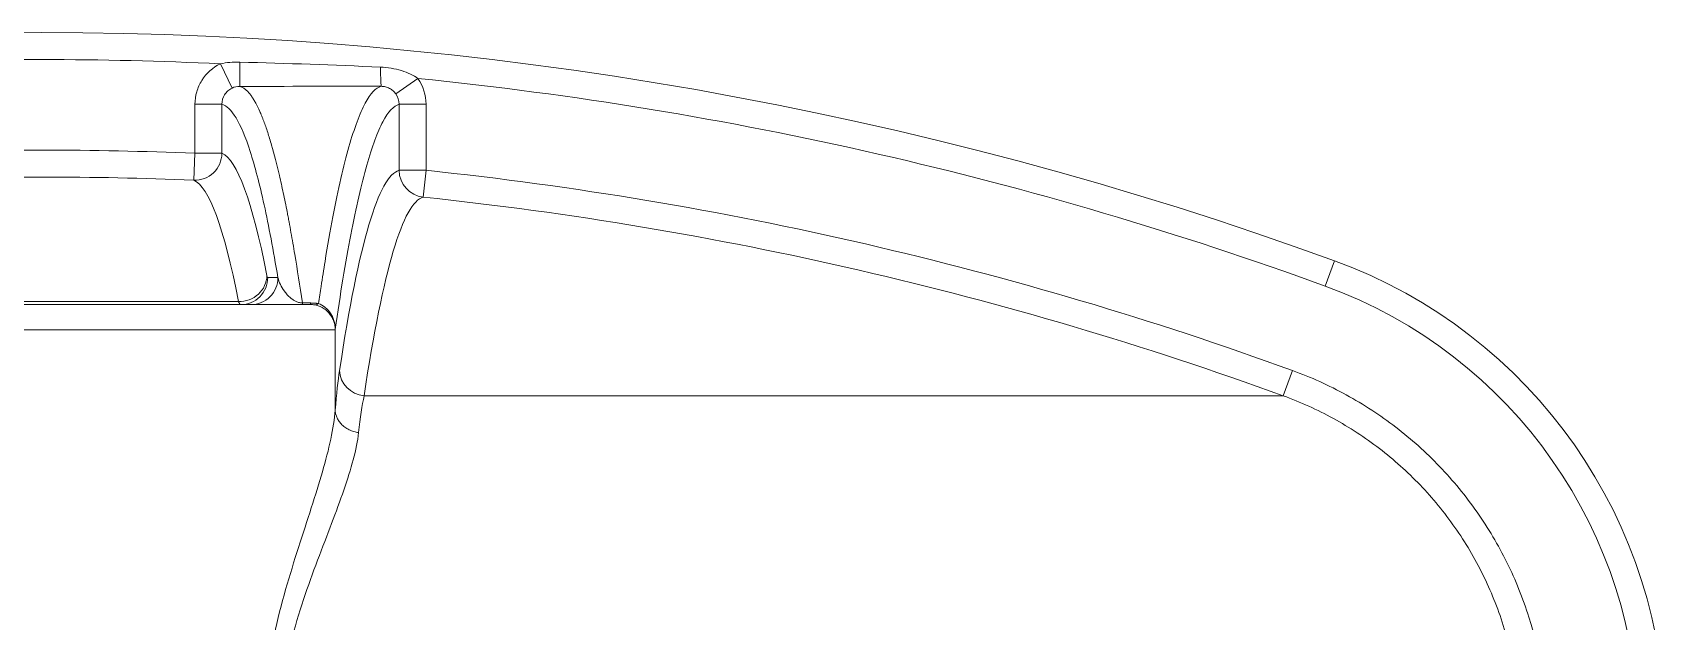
# Model space of a CAD drawing. Header units: millimetres. Extents: x 4664 to 8864, y -38 to 2932.
# Drawn here: x 8059.4 to 8138.4, y 1875.4 to 1904 of the extents above; entities that cross this region are included whole.
import ezdxf

# ---------------------------------------------------------------- set-up
doc = ezdxf.new("R2010")
doc.units = ezdxf.units.MM

msp = doc.modelspace()

# ---------------------------------------------------------------- linework, layer by layer
at = {"lineweight": 5}
for p, q in [((8069.021, 1901.287), (8068.457, 1902.463)), ((8076.957, 1901.003), (8078.023, 1901.753)), ((8067.222, 1898.127), (8067.222, 1900.503)), ((8067.222, 1900.503), (8068.527, 1900.503)), ((8068.527, 1900.503), (8068.527, 1898.127)), ((8077.115, 1900.503), (8078.419, 1900.503)), ((8077.115, 1897.301), (8077.115, 1900.503)), ((8078.419, 1900.503), (8078.419, 1897.301)), ((8067.168, 1896.822), (8067.222, 1898.127)), ((8067.222, 1898.127), (8068.527, 1898.127)), ((8077.115, 1897.301), (8078.419, 1897.301)), ((8078.419, 1897.301), (8078.282, 1896.003)), ((8121.969, 1891.691), (8122.417, 1892.918)), ((8070.75, 1892.1), (8071.24, 1892.1)), ((8069.333, 1890.944), (8050.286, 1890.944)), ((8072.427, 1890.794), (8072.427, 1890.871)), ((8072.427, 1890.871), (8072.816, 1890.871)), ((8072.816, 1890.794), (8072.816, 1890.871)), ((8072.816, 1890.794), (8046.804, 1890.794)), ((8045.605, 1889.575), (8074.015, 1889.575)), ((8120.378, 1887.601), (8119.932, 1886.375)), ((8075.415, 1886.375), (8119.932, 1886.375))]:
    msp.add_line(p, q, dxfattribs=at)
for centre, radius, start, end in [((8059.81, 1721.201), 182.774, 69.96842, 110.03158), ((8059.81, 1721.201), 181.468, 87.26879, 92.73121), ((8059.81, 1721.201), 181.468, 69.96842, 84.23964), ((8059.81, 1721.201), 177.081, 87.60091, 92.39909), ((8059.81, 1721.201), 177.081, 69.99883, 83.9677), ((8059.81, 1721.201), 175.775, 87.60091, 92.39909), ((8059.81, 1721.201), 175.775, 69.99883, 83.9677), ((8114.067, 1870.016), 24.377, 0, 69.96842), ((8114.067, 1870.016), 23.071, 0, 69.96842)]:
    msp.add_arc(centre, radius, start, end, dxfattribs=at)
at = {"lineweight": 5, "extrusion": (0, 0, -1)}
for centre, major_axis, ratio, start_param, end_param in [((8069.4, 1902.678), (0, 1.306), 0.005324, 3.155715, 4.612118), ((8076.247, 1902.679), (0, 1.306), 0.027253, 3.15518, 4.42124), ((8067.222, 1898.127), (0.503, 1.205), 0.998391, 1.175888, 2.787461), ((8068.324, 1721.201), (0, 176.968), 0.052336, 0.021845, 0.26035), ((8077.246, 1721.201), (0, -176.118), 0.052336, 2.807848, 3.127376), ((8078.419, 1897.301), (0.342, -1.26), 0.998529, 0.371044, 1.835687), ((8066.967, 1721.201), (0, -175.663), 0.052336, 3.163438, 3.401943), ((8078.412, 1721.201), (0, 174.819), 0.052336, 5.949441, 6.268968), ((8069.404, 1892.205), (1.281, 0.252), 0.964976, 0.200844, 1.812417), ((8069.446, 1892.1), (0, 1.306), 0.99863, 1.570796, 3.141593), ((8069.936, 1892.1), (0, 1.306), 0.99863, 1.570796, 3.141593), ((8073.21, 1892.069), (0.206, 1.29), 0.402371, 2.763948, 3.138697), ((8075.319, 1889.638), (1.306, 0.028), 0.064701, 3.079939, 3.08785), ((8073.147, 1889.583), (0.862, -0.124), 0.938236, 6.10453, 6.131341), ((8075.531, 1887.601), (1.291, -0.195), 0.943527, 1.518311, 2.982954)]:
    msp.add_ellipse(centre, major_axis=major_axis, ratio=ratio, start_param=start_param, end_param=end_param, dxfattribs=at)
at = {"lineweight": 5}
for points, knots in [([(8067.222, 1900.503), (8067.222, 1900.708), (8067.251, 1900.909), (8067.364, 1901.301), (8067.448, 1901.489), (8067.773, 1902.004), (8068.091, 1902.288), (8068.457, 1902.463)], [0, 0, 0, 0, 0.25, 0.25, 0.5, 0.5, 1, 1, 1, 1]), ([(8076.213, 1902.304), (8076.387, 1902.297), (8076.559, 1902.278), (8076.899, 1902.221), (8077.065, 1902.182), (8077.376, 1902.087), (8077.525, 1902.029), (8077.795, 1901.901), (8077.916, 1901.831), (8078.023, 1901.753)], [0, 0, 0, 0, 0.25, 0.25, 0.5, 0.5, 0.75, 0.75, 1, 1, 1, 1]), ([(8069.021, 1901.287), (8068.948, 1901.251), (8068.879, 1901.205), (8068.757, 1901.098), (8068.703, 1901.034), (8068.573, 1900.828), (8068.526, 1900.666), (8068.527, 1900.503)], [0, 0, 0, 0, 0.25, 0.25, 0.5, 0.5, 1, 1, 1, 1]), ([(8069.4, 1901.372), (8069.528, 1901.337), (8069.721, 1901.209), (8069.946, 1900.925), (8070.058, 1900.751), (8070.107, 1900.668), (8070.139, 1900.612), (8070.155, 1900.583), (8070.235, 1900.434), (8070.331, 1900.237), (8070.443, 1899.973), (8070.499, 1899.833), (8070.522, 1899.771), (8070.538, 1899.73), (8070.546, 1899.709), (8070.618, 1899.518), (8070.714, 1899.245), (8070.809, 1898.944), (8070.872, 1898.736), (8070.904, 1898.63), (8071.062, 1898.08), (8071.189, 1897.59), (8071.377, 1896.781), (8071.44, 1896.499), (8071.565, 1895.911), (8071.627, 1895.604), (8071.705, 1895.205), (8071.72, 1895.125), (8071.752, 1894.962), (8071.798, 1894.716), (8071.906, 1894.126), (8072.122, 1892.88), (8072.306, 1891.703), (8072.427, 1890.871)], [0, 0, 0, 0, 0.125, 0.1875, 0.21875, 0.234375, 0.234375, 0.25, 0.25, 0.3125, 0.34375, 0.359375, 0.367187, 0.367187, 0.375, 0.375, 0.4375, 0.46875, 0.46875, 0.5, 0.5, 0.625, 0.625, 0.6875, 0.6875, 0.75, 0.75, 0.765625, 0.765625, 0.78125, 0.8125, 0.875, 1, 1, 1, 1]), ([(8073.21, 1890.839), (8073.252, 1891.124), (8073.293, 1891.404), (8073.397, 1892.091), (8073.46, 1892.491), (8073.65, 1893.652), (8073.778, 1894.374), (8074.034, 1895.716), (8074.163, 1896.335), (8074.422, 1897.466), (8074.552, 1897.979), (8074.813, 1898.898), (8074.944, 1899.305), (8075.207, 1900.01), (8075.339, 1900.309), (8075.729, 1901.033), (8075.988, 1901.306), (8076.247, 1901.373)], [0, 0, 0, 0, 0.042582, 0.042582, 0.106845, 0.106845, 0.235371, 0.235371, 0.363897, 0.363897, 0.492422, 0.492422, 0.620948, 0.620948, 0.749474, 0.749474, 1, 1, 1, 1]), ([(8076.957, 1901.003), (8076.916, 1901.06), (8076.87, 1901.112), (8076.767, 1901.203), (8076.709, 1901.243), (8076.587, 1901.307), (8076.522, 1901.332), (8076.387, 1901.365), (8076.317, 1901.374), (8076.247, 1901.373)], [0, 0, 0, 0, 0.25, 0.25, 0.5, 0.5, 0.75, 0.75, 1, 1, 1, 1]), ([(8071.24, 1892.1), (8071.02, 1893.431), (8070.799, 1894.606), (8070.352, 1896.644), (8070.126, 1897.507), (8069.672, 1898.912), (8069.444, 1899.456), (8068.986, 1900.221), (8068.756, 1900.442), (8068.527, 1900.503)], [0, 0, 0, 0, 0.25, 0.25, 0.5, 0.5, 0.75, 0.75, 1, 1, 1, 1]), ([(8077.115, 1900.503), (8076.851, 1900.433), (8076.587, 1900.151), (8076.062, 1899.165), (8075.801, 1898.459), (8075.282, 1896.631), (8075.024, 1895.507), (8074.643, 1893.514), (8074.516, 1892.798), (8074.265, 1891.267), (8074.14, 1890.447), (8074.016, 1889.583)], [0, 0, 0, 0, 0.25, 0.25, 0.5, 0.5, 0.75, 0.75, 0.875, 0.875, 1, 1, 1, 1]), ([(8071.24, 1892.1), (8071.271, 1891.992), (8071.311, 1891.882), (8071.414, 1891.662), (8071.477, 1891.552), (8071.596, 1891.385), (8071.64, 1891.329), (8071.741, 1891.219), (8071.796, 1891.164), (8071.894, 1891.084), (8071.928, 1891.058), (8072.004, 1891.008), (8072.045, 1890.983), (8072.137, 1890.938), (8072.187, 1890.916), (8072.3, 1890.884), (8072.362, 1890.872), (8072.427, 1890.871)], [0, 0, 0, 0, 0.25, 0.25, 0.5, 0.5, 0.625, 0.625, 0.75, 0.75, 0.8125, 0.8125, 0.875, 0.875, 0.9375, 0.9375, 1, 1, 1, 1]), ([(8072.816, 1890.871), (8072.818, 1890.871), (8072.821, 1890.871), (8072.825, 1890.871), (8072.83, 1890.87), (8072.834, 1890.87), (8072.838, 1890.87), (8072.843, 1890.87), (8072.847, 1890.87), (8072.852, 1890.87), (8072.856, 1890.87), (8072.861, 1890.87), (8072.865, 1890.87), (8072.87, 1890.87), (8072.874, 1890.87), (8072.879, 1890.87), (8072.883, 1890.87), (8072.887, 1890.87), (8072.892, 1890.869), (8072.896, 1890.869), (8072.901, 1890.869), (8072.905, 1890.869), (8072.909, 1890.869), (8072.914, 1890.869), (8072.918, 1890.868), (8072.923, 1890.868), (8072.927, 1890.868), (8072.931, 1890.868), (8072.936, 1890.868), (8072.94, 1890.867), (8072.945, 1890.867), (8072.949, 1890.867), (8072.953, 1890.867), (8072.958, 1890.867), (8072.962, 1890.866), (8072.966, 1890.866), (8072.971, 1890.866), (8072.975, 1890.866), (8072.979, 1890.865), (8072.984, 1890.865), (8072.988, 1890.865), (8072.992, 1890.864), (8072.997, 1890.864), (8073.001, 1890.864), (8073.005, 1890.863), (8073.009, 1890.863), (8073.014, 1890.863), (8073.021, 1890.862), (8073.033, 1890.861), (8073.053, 1890.859), (8073.082, 1890.857), (8073.109, 1890.854), (8073.131, 1890.851), (8073.146, 1890.849), (8073.16, 1890.847), (8073.173, 1890.845), (8073.184, 1890.844), (8073.194, 1890.842), (8073.202, 1890.841), (8073.208, 1890.84), (8073.21, 1890.84)], [0, 0, 0, 0, 0.011011, 0.022013, 0.033005, 0.043989, 0.054963, 0.06593, 0.076887, 0.087837, 0.098778, 0.109712, 0.120639, 0.131558, 0.14247, 0.153376, 0.164275, 0.175167, 0.186053, 0.196933, 0.207808, 0.218677, 0.22954, 0.240398, 0.251251, 0.2621, 0.272943, 0.283783, 0.294618, 0.305449, 0.316276, 0.327099, 0.337919, 0.348735, 0.359548, 0.370358, 0.381165, 0.39197, 0.402772, 0.413571, 0.424369, 0.435164, 0.445957, 0.456749, 0.467538, 0.478327, 0.489114, 0.4999, 0.529595, 0.581055, 0.654286, 0.74934, 0.791975, 0.831389, 0.867579, 0.900541, 0.930269, 0.956759, 0.980004, 1, 1, 1, 1]), ([(8074.015, 1889.605), (8074.014, 1889.641), (8074.012, 1889.678), (8074.004, 1889.749), (8073.998, 1889.785), (8073.977, 1889.89), (8073.957, 1889.958), (8073.905, 1890.091), (8073.873, 1890.156), (8073.799, 1890.277), (8073.757, 1890.334), (8073.664, 1890.441), (8073.612, 1890.49), (8073.504, 1890.577), (8073.446, 1890.615), (8073.264, 1890.715), (8073.135, 1890.758), (8073.006, 1890.779)], [0, 0, 0, 0, 0.0625, 0.0625, 0.125, 0.125, 0.25, 0.25, 0.375, 0.375, 0.5, 0.5, 0.625, 0.625, 0.75, 0.75, 1, 1, 1, 1]), ([(8073.21, 1890.84), (8073.315, 1890.8), (8073.419, 1890.743), (8073.567, 1890.628), (8073.614, 1890.586), (8073.702, 1890.493), (8073.743, 1890.442), (8073.818, 1890.332), (8073.852, 1890.274), (8073.91, 1890.152), (8073.935, 1890.087), (8073.975, 1889.954), (8073.99, 1889.886), (8074.006, 1889.782), (8074.009, 1889.747), (8074.014, 1889.676), (8074.016, 1889.64), (8074.015, 1889.605)], [0, 0, 0, 0, 0.25, 0.25, 0.375, 0.375, 0.5, 0.5, 0.625, 0.625, 0.75, 0.75, 0.875, 0.875, 0.9375, 0.9375, 1, 1, 1, 1]), ([(8074.015, 1889.605), (8074.015, 1889.596), (8074.015, 1889.587), (8074.015, 1889.577), (8074.015, 1889.576), (8074.015, 1889.575)], [0, 0, 0, 0, 0.906175, 0.906175, 1, 1, 1, 1]), ([(8120.378, 1887.601), (8121.281, 1887.273), (8122.152, 1886.878), (8123.83, 1885.957), (8124.637, 1885.429), (8126.143, 1884.271), (8126.849, 1883.638), (8128.163, 1882.265), (8128.777, 1881.518), (8129.869, 1879.957), (8130.352, 1879.141), (8130.981, 1877.865), (8131.175, 1877.431), (8131.531, 1876.545), (8131.694, 1876.091), (8132.412, 1873.811), (8132.702, 1871.938), (8132.702, 1870.016)], [0, 0, 0, 0, 0.125, 0.125, 0.25, 0.25, 0.375, 0.375, 0.5, 0.5, 0.625, 0.625, 0.6875, 0.6875, 0.75, 0.75, 1, 1, 1, 1]), ([(8131.397, 1870.016), (8131.397, 1870.91), (8131.329, 1871.792), (8131.06, 1873.534), (8130.861, 1874.394), (8130.459, 1875.667), (8130.308, 1876.089), (8129.977, 1876.913), (8129.797, 1877.317), (8129.211, 1878.504), (8128.762, 1879.263), (8128, 1880.352), (8127.73, 1880.708), (8127.164, 1881.398), (8126.869, 1881.73), (8125.952, 1882.688), (8125.296, 1883.276), (8124.244, 1884.084), (8123.883, 1884.341), (8123.137, 1884.828), (8122.753, 1885.059), (8121.582, 1885.701), (8120.772, 1886.069), (8119.932, 1886.375)], [0, 0, 0, 0, 0.125, 0.125, 0.25, 0.25, 0.3125, 0.3125, 0.375, 0.375, 0.5, 0.5, 0.5625, 0.5625, 0.625, 0.625, 0.75, 0.75, 0.8125, 0.8125, 0.875, 0.875, 1, 1, 1, 1]), ([(8070.508, 1870.016), (8070.508, 1870.84), (8070.56, 1871.647), (8070.749, 1873.232), (8070.887, 1874.009), (8071.221, 1875.538), (8071.413, 1876.272), (8071.818, 1877.686), (8072.03, 1878.367), (8072.452, 1879.686), (8072.663, 1880.327), (8073.056, 1881.55), (8073.238, 1882.132), (8073.557, 1883.241), (8073.694, 1883.769), (8073.908, 1884.772), (8073.983, 1885.247), (8074.016, 1885.681)], [0, 0, 0, 0, 0.125, 0.125, 0.25, 0.25, 0.375, 0.375, 0.5, 0.5, 0.625, 0.625, 0.75, 0.75, 0.875, 0.875, 1, 1, 1, 1]), ([(8075.148, 1884.588), (8075.103, 1884.184), (8075.013, 1883.743), (8074.768, 1882.81), (8074.613, 1882.319), (8074.257, 1881.286), (8074.056, 1880.745), (8073.624, 1879.608), (8073.393, 1879.011), (8072.932, 1877.784), (8072.701, 1877.151), (8072.261, 1875.836), (8072.053, 1875.153), (8071.691, 1873.73), (8071.542, 1873.007), (8071.337, 1871.533), (8071.281, 1870.782), (8071.281, 1870.016)], [0, 0, 0, 0, 0.125, 0.125, 0.25, 0.25, 0.375, 0.375, 0.5, 0.5, 0.625, 0.625, 0.75, 0.75, 0.875, 0.875, 1, 1, 1, 1])]:
    msp.add_open_spline(points, degree=3, knots=knots, dxfattribs=at)
for points in [[(8068.457, 1902.463), (8068.75, 1902.528), (8069.067, 1902.556), (8069.393, 1902.547)], [(8069.393, 1902.547), (8071.67, 1902.487), (8073.945, 1902.406), (8076.213, 1902.304)], [(8069.4, 1901.372), (8069.269, 1901.372), (8069.141, 1901.343), (8069.021, 1901.287)], [(8076.247, 1901.373), (8073.965, 1901.373), (8071.682, 1901.372), (8069.4, 1901.372)], [(8078.023, 1901.753), (8078.279, 1901.39), (8078.419, 1900.95), (8078.419, 1900.503)], [(8077.115, 1900.503), (8077.115, 1900.682), (8077.059, 1900.857), (8076.957, 1901.003)], [(8070.708, 1892.205), (8070.722, 1892.135), (8070.736, 1892.1), (8070.75, 1892.1)], [(8073.006, 1890.779), (8072.947, 1890.789), (8072.883, 1890.794), (8072.816, 1890.794)], [(8074.016, 1889.583), (8074.016, 1889.58), (8074.015, 1889.578), (8074.015, 1889.575)], [(8074.016, 1889.583), (8074.016, 1888.282), (8074.016, 1886.982), (8074.016, 1885.681)], [(8074.016, 1885.681), (8074.082, 1886.474), (8074.153, 1887.112), (8074.227, 1887.601)], [(8075.415, 1886.375), (8075.32, 1885.919), (8075.231, 1885.325), (8075.148, 1884.588)]]:
    msp.add_open_spline(points, degree=3, dxfattribs=at)
for points, weights, degree in [([(8069.446, 1890.794), (8069.408, 1890.794), (8069.371, 1890.844), (8069.333, 1890.944)], [0.999999997222, 0.999999997176, 0.99999999713, 0.999999997084], 3), ([(8074.016, 1885.681), (8074.047, 1884.738), (8075.148, 1884.588)], [1, 0.761327173019, 1], 2)]:
    msp.add_rational_spline(points, weights, degree=degree, dxfattribs=at)

doc.saveas('drawing.dxf')
